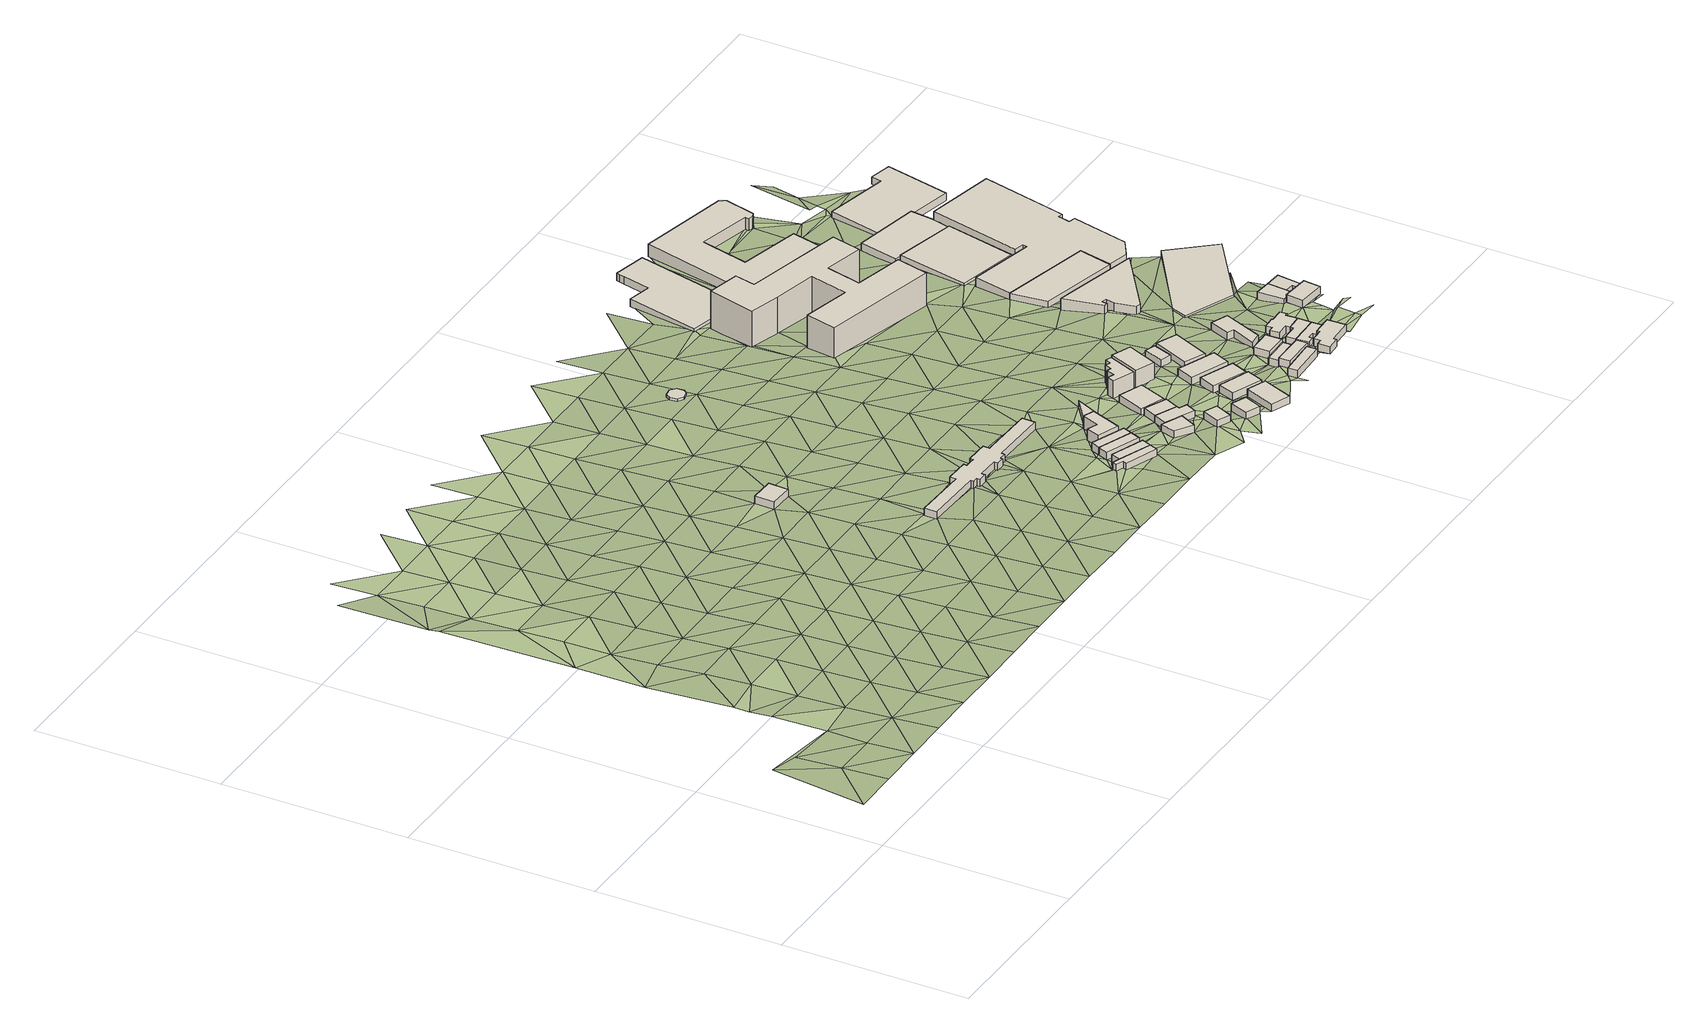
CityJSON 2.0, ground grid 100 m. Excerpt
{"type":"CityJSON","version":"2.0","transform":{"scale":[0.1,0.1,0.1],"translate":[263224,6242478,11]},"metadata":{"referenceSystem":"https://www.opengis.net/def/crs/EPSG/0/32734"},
"CityObjects":{
"building1":{"type":"Building","attributes":{"building":"service","building:levels":1,"building_height":4.1,"plus_code":"4FRW3CCR+297","ground_height":23.1,"roof_height":27.2},"geometry":[{"type":"Solid","lod":"1","boundaries":[[[[0,1,2,3]],[[1,4,5,2]],[[4,6,7,5]],[[6,0,3,7]],[[3,2,5,7]],[[6,4,1,0]]]]}]},
"building2":{"type":"Building","attributes":{"address":"Searle Street Woodstock 7925 Cape Town","building":"civic","building:levels":1,"building_height":4.1,"plus_code":"4FRW3C9R+PJQ","ground_height":26.42,"roof_height":30.52},"geometry":[{"type":"Solid","lod":"1","boundaries":[[[[8,9,10,11]],[[9,12,13,10]],[[12,14,15,13]],[[14,16,17,15]],[[16,18,19,17]],[[18,20,21,19]],[[20,22,23,21]],[[22,24,25,23]],[[24,26,27,25]],[[26,28,29,27]],[[28,30,31,29]],[[30,32,33,31]],[[32,34,35,33]],[[34,36,37,35]],[[36,38,39,37]],[[38,40,41,39]],[[40,42,43,41]],[[42,44,45,43]],[[44,46,47,45]],[[46,48,49,47]],[[48,50,51,49]],[[50,52,53,51]],[[52,54,55,53]],[[54,8,11,55]],[[11,10,13,15,17,19,21,23,25,27,29,31,33,35,37,39,41,43,45,47,49,51,53,55]],[[54,52,50,48,46,44,42,40,38,36,34,32,30,28,26,24,22,20,18,16,14,12,9,8]]]]}]},
"building3":{"type":"Building","attributes":{"address":"38 Upper Warwick Street Woodstock Cape Town","building":"house","building:levels":1,"building_height":4.1,"plus_code":"4FRW3C9R+GR2","ground_height":29.54,"roof_height":33.64},"geometry":[{"type":"Solid","lod":"1","boundaries":[[[[56,57,58,59]],[[57,60,61,58]],[[60,62,63,61]],[[62,64,65,63]],[[64,66,67,65]],[[66,68,69,67]],[[68,56,59,69]],[[59,58,61,63,65,67,69]],[[68,66,64,62,60,57,56]]]]}]},
"building4":{"type":"Building","attributes":{"address":"36 Upper Warwick Street Woodstock Cape Town","building":"house","building:levels":1,"building_height":4.1,"plus_code":"4FRW3C9R+GR7","ground_height":29.54,"roof_height":33.64},"geometry":[{"type":"Solid","lod":"1","boundaries":[[[[56,70,71,59]],[[70,72,73,71]],[[72,57,58,73]],[[57,56,59,58]],[[59,71,73,58]],[[57,72,70,56]]]]}]},
"building5":{"type":"Building","attributes":{"address":"34 Upper Warwick Street Woodstock Cape Town","building":"house","building:levels":1,"building_height":4.1,"plus_code":"4FRW3C9R+GRW","ground_height":29.35,"roof_height":33.45},"geometry":[{"type":"Solid","lod":"1","boundaries":[[[[74,75,76,77]],[[75,78,79,76]],[[78,80,81,79]],[[80,74,77,81]],[[77,76,79,81]],[[80,78,75,74]]]]}]},
"building6":{"type":"Building","attributes":{"address":"32 Upper Warwick Street Woodstock Cape Town","building":"house","building:levels":1,"building_height":4.1,"plus_code":"4FRW3C9R+HR8","ground_height":29.35,"roof_height":33.45},"geometry":[{"type":"Solid","lod":"1","boundaries":[[[[74,82,83,77]],[[82,84,85,83]],[[84,75,76,85]],[[75,74,77,76]],[[77,83,85,76]],[[75,84,82,74]]]]}]},
"building7":{"type":"Building","attributes":{"address":"Upper Warwick Street Woodstock Cape Town","building":"house","building:levels":2,"building_height":6.9,"plus_code":"4FRW3C9R+HVR","ground_height":27.84,"roof_height":34.74},"geometry":[{"type":"Solid","lod":"1","boundaries":[[[[86,87,88,89]],[[87,90,91,88]],[[90,92,93,91]],[[92,94,95,93]],[[94,96,97,95]],[[96,86,89,97]],[[89,88,91,93,95,97]],[[96,94,92,90,87,86]]]]}]},
"building8":{"type":"Building","attributes":{"address":"Trafelgar Park Bandstand","building":"roof","building:levels":1,"building_height":1.3,"min_height":2.8,"plus_code":"4FRW3CCR+8J9","ground_height":18.79,"roof_height":24.19,"bottom_roof_height":22.89},"geometry":[{"type":"Solid","lod":"1","boundaries":[[[[98,99,100,101]],[[99,102,103,100]],[[102,104,105,103]],[[104,106,107,105]],[[106,108,109,107]],[[108,110,111,109]],[[110,112,113,111]],[[112,98,101,113]],[[101,100,103,105,107,109,111,113]],[[112,110,108,106,104,102,99,98]]]]}]},
"building9":{"type":"Building","attributes":{"address":"Upper Warwick Street Woodstock Cape Town","building":"house","building:levels":1,"building_height":4.1,"plus_code":"4FRW3C9R+FWQ","ground_height":30.44,"roof_height":34.54},"geometry":[{"type":"Solid","lod":"1","boundaries":[[[[114,115,116,117]],[[115,118,119,116]],[[118,120,121,119]],[[120,114,117,121]],[[117,116,119,121]],[[120,118,115,114]]]]}]},
"building10":{"type":"Building","attributes":{"building":"industrial","building:levels":1,"building_height":4.1,"plus_code":"4FRW3C9R+MW4","ground_height":27.58,"roof_height":31.68},"geometry":[{"type":"Solid","lod":"1","boundaries":[[[[122,123,124,125]],[[123,126,127,124]],[[126,122,125,127]],[[125,124,127]],[[126,123,122]]]]}]},
"building11":{"type":"Building","attributes":{"address":"Upper Warwick Street Woodstock Cape Town","building":"house","building:levels":1,"building_height":4.1,"plus_code":"4FRW3C9R+GX4","ground_height":29.15,"roof_height":33.25},"geometry":[{"type":"Solid","lod":"1","boundaries":[[[[128,129,130,131]],[[129,132,133,130]],[[132,134,135,133]],[[134,136,137,135]],[[136,138,139,137]],[[138,128,131,139]],[[131,130,133,135,137,139]],[[138,136,134,132,129,128]]]]}]},
"building12":{"type":"Building","attributes":{"address":"Woodstock Cape Town","building":"house","building:levels":1,"building_height":4.1,"plus_code":"4FRW3C9V+C2J","ground_height":30.44,"roof_height":34.54},"geometry":[{"type":"Solid","lod":"1","boundaries":[[[[140,141,142,143]],[[141,144,145,142]],[[144,146,147,145]],[[146,140,143,147]],[[143,142,145,147]],[[146,144,141,140]]]]}]},
"building13":{"type":"Building","attributes":{"address":"Upper Warwick Street Woodstock Cape Town","building":"house","building:levels":1,"building_height":4.1,"plus_code":"4FRW3C9R+GXQ","ground_height":29.15,"roof_height":33.25},"geometry":[{"type":"Solid","lod":"1","boundaries":[[[[129,128,131,130]],[[128,148,149,131]],[[148,150,151,149]],[[150,129,130,151]],[[130,131,149,151]],[[150,148,128,129]]]]}]},
"building14":{"type":"Building","attributes":{"address":"Woodstock Cape Town","building":"house","building:levels":1,"building_height":4.1,"plus_code":"4FRW3C9V+C33","ground_height":30.36,"roof_height":34.46},"geometry":[{"type":"Solid","lod":"1","boundaries":[[[[152,153,154,155]],[[153,156,157,154]],[[156,158,159,157]],[[158,152,155,159]],[[155,154,157,159]],[[158,156,153,152]]]]}]},
"building15":{"type":"Building","attributes":{"address":"Upper Warwick Street Woodstock Cape Town","building":"house","building:levels":1,"building_height":4.1,"plus_code":"4FRW3C9V+H2M","ground_height":27.58,"roof_height":31.68},"geometry":[{"type":"Solid","lod":"1","boundaries":[[[[160,161,162,163]],[[161,164,165,162]],[[164,166,167,165]],[[166,160,163,167]],[[163,162,165,167]],[[166,164,161,160]]]]}]},
"building16":{"type":"Building","attributes":{"address":"Ravenscraig Road Woodstock Cape Town","building":"house","building:levels":1,"building_height":4.1,"plus_code":"4FRW3C9V+94M","ground_height":31.17,"roof_height":35.27},"geometry":[{"type":"Solid","lod":"1","boundaries":[[[[168,169,170,171]],[[169,172,173,170]],[[172,174,175,173]],[[174,168,171,175]],[[171,170,173,175]],[[174,172,169,168]]]]}]},
"building17":{"type":"Building","attributes":{"address":"Upper Warwick Street Woodstock Cape Town","building":"house","building:levels":3,"building_height":9.7,"plus_code":"4FRW3C9V+J3R","ground_height":27.42,"roof_height":37.12},"geometry":[{"type":"Solid","lod":"1","boundaries":[[[[176,177,178,179]],[[177,180,181,178]],[[180,182,183,181]],[[182,184,185,183]],[[184,186,187,185]],[[186,188,189,187]],[[188,190,191,189]],[[190,192,193,191]],[[192,194,195,193]],[[194,176,179,195]],[[179,178,181,183,185,187,189,191,193,195]],[[194,192,190,188,186,184,182,180,177,176]]]]}]},
"building18":{"type":"Building","attributes":{"address":"Ravenscraig Road Woodstock Cape Town","building":"house","building:levels":1,"building_height":4.1,"plus_code":"4FRW3C9V+C4X","ground_height":30.36,"roof_height":34.46},"geometry":[{"type":"Solid","lod":"1","boundaries":[[[[196,197,198,199]],[[197,200,201,198]],[[200,202,203,201]],[[202,196,199,203]],[[199,198,201,203]],[[202,200,197,196]]]]}]},
"building19":{"type":"Building","attributes":{"address":"Upper Warwick Street Woodstock Cape Town","building":"house","building:levels":3,"building_height":9.7,"plus_code":"4FRW3C9V+J4J","ground_height":27.42,"roof_height":37.12},"geometry":[{"type":"Solid","lod":"1","boundaries":[[[[204,205,206,207]],[[205,208,209,206]],[[208,210,211,209]],[[210,204,207,211]],[[207,206,209,211]],[[210,208,205,204]]]]}]},
"building20":{"type":"Building","attributes":{"address":"Ravenscraig Road Woodstock Cape Town","building":"house","building:levels":1,"building_height":4.1,"plus_code":"4FRW3C9V+F5J","ground_height":29.05,"roof_height":33.15},"geometry":[{"type":"Solid","lod":"1","boundaries":[[[[212,213,214,215]],[[213,216,217,214]],[[216,218,219,217]],[[218,212,215,219]],[[215,214,217,219]],[[218,216,213,212]]]]}]},
"building21":{"type":"Building","attributes":{"address":"Ravenscraig Road Woodstock Cape Town","building":"house","building:levels":1,"building_height":4.1,"plus_code":"4FRW3C9V+G5M","ground_height":29.05,"roof_height":33.15},"geometry":[{"type":"Solid","lod":"1","boundaries":[[[[220,221,222,223]],[[221,224,225,222]],[[224,226,227,225]],[[226,220,223,227]],[[223,222,225,227]],[[226,224,221,220]]]]}]},
"building22":{"type":"Building","attributes":{"building":"service","building:levels":1,"building_height":4.1,"plus_code":"4FRW3C9V+J5G","ground_height":27.41,"roof_height":31.51},"geometry":[{"type":"Solid","lod":"1","boundaries":[[[[228,229,230,231]],[[229,232,233,230]],[[232,234,235,233]],[[234,228,231,235]],[[231,230,233,235]],[[234,232,229,228]]]]}]},
"building23":{"type":"Building","attributes":{"address":"17 Ravenscraig Road Woodstock Cape Town","building":"house","building:levels":1,"building_height":4.1,"plus_code":"4FRW3C9V+97M","ground_height":32.24,"roof_height":36.34},"geometry":[{"type":"Solid","lod":"1","boundaries":[[[[236,237,238,239]],[[237,240,241,238]],[[240,242,243,241]],[[242,236,239,243]],[[239,238,241,243]],[[242,240,237,236]]]]}]},
"building24":{"type":"Building","attributes":{"address":"41 Upper Warwick Street Woodstock Cape Town","building":"house","building:levels":1,"building_height":4.1,"plus_code":"4FRW3C9V+H6V","ground_height":27.41,"roof_height":31.51},"geometry":[{"type":"Solid","lod":"1","boundaries":[[[[244,245,246,247]],[[245,248,249,246]],[[248,250,251,249]],[[250,244,247,251]],[[247,246,249,251]],[[250,248,245,244]]]]}]},
"building25":{"type":"Building","attributes":{"address":"15 Ravenscraig Road Woodstock Cape Town","building":"house","building:levels":1,"building_height":4.1,"plus_code":"4FRW3C9V+C74","ground_height":32.24,"roof_height":36.34},"geometry":[{"type":"Solid","lod":"1","boundaries":[[[[252,253,254,255]],[[253,256,257,254]],[[256,258,259,257]],[[258,260,261,259]],[[260,252,255,261]],[[255,254,257,259,261]],[[260,258,256,253,252]]]]}]},
"building26":{"type":"Building","attributes":{"address":"13 Ravenscraig Road Woodstock Cape Town","building":"house","building:levels":1,"building_height":4.1,"plus_code":"4FRW3C9V+C7G","ground_height":30.78,"roof_height":34.88},"geometry":[{"type":"Solid","lod":"1","boundaries":[[[[262,263,264,265]],[[263,266,267,264]],[[266,268,269,267]],[[268,262,265,269]],[[265,264,267,269]],[[268,266,263,262]]]]}]},
"building27":{"type":"Building","attributes":{"address":"11 Ravenscraig Road Woodstock Cape Town","building":"house","building:levels":1,"building_height":4.1,"plus_code":"4FRW3C9V+F79","ground_height":30.94,"roof_height":35.04},"geometry":[{"type":"Solid","lod":"1","boundaries":[[[[270,271,272,273]],[[271,274,275,272]],[[274,276,277,275]],[[276,270,273,277]],[[273,272,275,277]],[[276,274,271,270]]]]}]},
"building28":{"type":"Building","attributes":{"address":"Tolgate Industrial Centre","building":"industrial","building:levels":7,"building_height":20.9,"plus_code":"4FRW3CCV+666","ground_height":16.12,"roof_height":37.02},"geometry":[{"type":"Solid","lod":"1","boundaries":[[[[278,279,280,281]],[[279,282,283,280]],[[282,284,285,283]],[[284,286,287,285]],[[286,288,289,287]],[[288,290,291,289]],[[290,292,293,291]],[[292,294,295,293]],[[294,296,297,295]],[[296,298,299,297]],[[298,300,301,299]],[[300,302,303,301]],[[302,304,305,303]],[[304,306,307,305]],[[306,278,281,307]],[[281,280,283,285,287,289,291,293,295,297,299,301,303,305,307]],[[306,304,302,300,298,296,294,292,290,288,286,284,282,279,278]]]]}]},
"building29":{"type":"Building","attributes":{"address":"8 Park Road Woodstock Cape Town","building":"house","building:levels":1,"building_height":4.1,"plus_code":"4FRW3C9V+99F","ground_height":32.92,"roof_height":37.02},"geometry":[{"type":"Solid","lod":"1","boundaries":[[[[308,309,310,311]],[[309,312,313,310]],[[312,314,315,313]],[[314,316,317,315]],[[316,318,319,317]],[[318,320,321,319]],[[320,322,323,321]],[[322,324,325,323]],[[324,326,327,325]],[[326,328,329,327]],[[328,308,311,329]],[[311,310,313,315,317,319,321,323,325,327,329]],[[328,326,324,322,320,318,316,314,312,309,308]]]]}]},
"building30":{"type":"Building","attributes":{"address":"37 Warwick Street Woodstock Cape Town","building":"house","building:levels":1,"building_height":4.1,"plus_code":"4FRW3C9V+G87","ground_height":29.06,"roof_height":33.16},"geometry":[{"type":"Solid","lod":"1","boundaries":[[[[330,331,332,333]],[[331,334,335,332]],[[334,336,337,335]],[[336,338,339,337]],[[338,340,341,339]],[[340,330,333,341]],[[333,332,335,337,339,341]],[[340,338,336,334,331,330]]]]}]},
"building31":{"type":"Building","attributes":{"building":"industrial","building:levels":1,"building_height":4.1,"plus_code":"4FRW3CCV+F26","ground_height":13.08,"roof_height":17.18},"geometry":[{"type":"Solid","lod":"1","boundaries":[[[[342,343,344,345]],[[343,346,347,344]],[[346,348,349,347]],[[348,350,351,349]],[[350,352,353,351]],[[352,354,355,353]],[[354,356,357,355]],[[356,342,345,357]],[[345,344,347,349,351,353,355,357]],[[356,354,352,350,348,346,343,342]]]]}]},
"building32":{"type":"Building","attributes":{"address":"6 Park Road Woodstock Cape Town","building":"house","building:levels":1,"building_height":4.1,"plus_code":"4FRW3C9V+C97","ground_height":30.94,"roof_height":35.04},"geometry":[{"type":"Solid","lod":"1","boundaries":[[[[358,359,360,361]],[[359,362,363,360]],[[362,364,365,363]],[[364,366,367,365]],[[366,368,369,367]],[[368,370,371,369]],[[370,372,373,371]],[[372,358,361,373]],[[361,360,363,365,367,369,371,373]],[[372,370,368,366,364,362,359,358]]]]}]},
"building33":{"type":"Building","attributes":{"address":"4 Park Road Woodstock Cape Town","building":"house","building:levels":1,"building_height":4.1,"plus_code":"4FRW3C9V+C9M","ground_height":30.94,"roof_height":35.04},"geometry":[{"type":"Solid","lod":"1","boundaries":[[[[359,374,375,360]],[[374,376,377,375]],[[376,378,379,377]],[[378,380,381,379]],[[380,362,363,381]],[[362,359,360,363]],[[360,375,377,379,381,363]],[[362,380,378,376,374,359]]]]}]},
"building34":{"type":"Building","attributes":{"address":"2 Park Road Woodstock Cape Town","building":"house","building:levels":1,"building_height":4.1,"plus_code":"4FRW3C9V+F97","ground_height":30.94,"roof_height":35.04},"geometry":[{"type":"Solid","lod":"1","boundaries":[[[[374,382,383,375]],[[382,384,385,383]],[[384,386,387,385]],[[386,388,389,387]],[[388,390,391,389]],[[390,392,393,391]],[[392,394,395,393]],[[394,396,397,395]],[[396,398,399,397]],[[398,400,401,399]],[[400,376,377,401]],[[376,374,375,377]],[[375,383,385,387,389,391,393,395,397,399,401,377]],[[376,400,398,396,394,392,390,388,386,384,382,374]]]]}]},
"building35":{"type":"Building","attributes":{"address":"40 Woodlands Road Woodstock Cape Town","building":"yes","building:levels":2,"building_height":6.9,"plus_code":"4FRW3C9V+Q9X","ground_height":21.77,"roof_height":28.67},"geometry":[{"type":"Solid","lod":"1","boundaries":[[[[402,403,404,405]],[[403,406,407,404]],[[406,408,409,407]],[[408,410,411,409]],[[410,412,413,411]],[[412,414,415,413]],[[414,416,417,415]],[[416,418,419,417]],[[418,420,421,419]],[[420,402,405,421]],[[405,404,407,409,411,413,415,417,419,421]],[[420,418,416,414,412,410,408,406,403,402]]]]}]},
"building36":{"type":"Building","attributes":{"address":"Park Road Woodstock Cape Town","building":"house","building:levels":1,"building_height":4.1,"plus_code":"4FRW3C9V+FGJ","ground_height":31,"roof_height":35.1},"geometry":[{"type":"Solid","lod":"1","boundaries":[[[[422,423,424,425]],[[423,426,427,424]],[[426,428,429,427]],[[428,422,425,429]],[[425,424,427,429]],[[428,426,423,422]]]]}]},
"building37":{"type":"Building","attributes":{"address":"Mamas Guest Lodge 33 Warwick Street Woodstock Cape Town","building":"yes","building:levels":1,"building_height":4.1,"plus_code":"4FRW3C9V+GFQ","ground_height":28.67,"roof_height":32.77},"geometry":[{"type":"Solid","lod":"1","boundaries":[[[[430,431,432,433]],[[431,434,435,432]],[[434,436,437,435]],[[436,438,439,437]],[[438,430,433,439]],[[433,432,435,437,439]],[[438,436,434,431,430]]]]}]},
"building38":{"type":"Building","attributes":{"building":"industrial","building:levels":1,"building_height":4.1,"plus_code":"4FRW3C9V+V9X","ground_height":20.19,"roof_height":24.29},"geometry":[{"type":"Solid","lod":"1","boundaries":[[[[440,441,442,443]],[[441,444,445,442]],[[444,446,447,445]],[[446,440,443,447]],[[443,442,445,447]],[[446,444,441,440]]]]}]},
"building39":{"type":"Building","attributes":{"address":"31 Warwick Street Woodstock Cape Town","building":"house","building:levels":1,"building_height":4.1,"plus_code":"4FRW3C9V+GGP","ground_height":28.67,"roof_height":32.77},"geometry":[{"type":"Solid","lod":"1","boundaries":[[[[430,438,439,433]],[[438,448,449,439]],[[448,450,451,449]],[[450,452,453,451]],[[452,454,455,453]],[[454,456,457,455]],[[456,430,433,457]],[[433,439,449,451,453,455,457]],[[456,454,452,450,448,438,430]]]]}]},
"building40":{"type":"Building","attributes":{"address":"Woodstock Cape Town","building":"commercial","building:levels":2,"building_height":6.9,"plus_code":"4FRW3CCV+C5R","ground_height":12.15,"roof_height":19.05},"geometry":[{"type":"Solid","lod":"1","boundaries":[[[[458,459,460,461]],[[459,462,463,460]],[[462,464,465,463]],[[464,466,467,465]],[[466,468,469,467]],[[468,470,471,469]],[[470,472,473,471]],[[472,474,475,473]],[[474,476,477,475]],[[476,478,479,477]],[[478,480,481,479]],[[480,458,461,481]],[[461,460,463,465,467,469,471,473,475,477,479,481]],[[480,478,476,474,472,470,468,466,464,462,459,458]]]]}]},
"building41":{"type":"Building","attributes":{"address":"19D Woodlands Road Cape Town","building":"industrial","building:levels":1,"building_height":4.1,"plus_code":"4FRW3C9V+MGJ","ground_height":23.05,"roof_height":27.15},"geometry":[{"type":"Solid","lod":"1","boundaries":[[[[482,483,484,485]],[[483,486,487,484]],[[486,488,489,487]],[[488,490,491,489]],[[490,482,485,491]],[[485,484,487,489,491]],[[490,488,486,483,482]]]]}]},
"building42":{"type":"Building","attributes":{"building":"industrial","building:levels":1,"building_height":4.1,"plus_code":"4FRW3CCV+39X","ground_height":16.73,"roof_height":20.83},"geometry":[{"type":"Solid","lod":"1","boundaries":[[[[492,493,494,495]],[[493,496,497,494]],[[496,498,499,497]],[[498,492,495,499]],[[495,494,497,499]],[[498,496,493,492]]]]}]},
"building43":{"type":"Building","attributes":{"address":"Masons Press","building":"industrial","building:levels":3,"building:use":"commercial","building_height":9.7,"plus_code":"4FRW3CCV+2G8","ground_height":14.82,"roof_height":24.52},"geometry":[{"type":"Solid","lod":"1","boundaries":[[[[500,501,502,503]],[[501,504,505,502]],[[504,506,507,505]],[[506,508,509,507]],[[508,510,511,509]],[[510,512,513,511]],[[512,514,515,513]],[[514,516,517,515]],[[516,518,519,517]],[[518,520,521,519]],[[520,522,523,521]],[[522,524,525,523]],[[524,526,527,525]],[[526,528,529,527]],[[528,500,503,529]],[[503,502,505,507,509,511,513,515,517,519,521,523,525,527,529]],[[528,526,524,522,520,518,516,514,512,510,508,506,504,501,500]]]]}]},
"building44":{"type":"Building","attributes":{"building":"industrial","building:levels":1,"building_height":4.1,"plus_code":"4FRW3CCV+6C3","ground_height":15.87,"roof_height":19.97},"geometry":[{"type":"Solid","lod":"1","boundaries":[[[[530,531,532,533]],[[531,534,535,532]],[[534,536,537,535]],[[536,538,539,537]],[[538,540,541,539]],[[540,530,533,541]],[[533,532,535,537,539,541]],[[540,538,536,534,531,530]]]]}]},
"building45":{"type":"Building","attributes":{"building":"commercial","building:levels":1,"building_height":4.1,"plus_code":"4FRW3CCV+7GX","ground_height":12.53,"roof_height":16.63},"geometry":[{"type":"Solid","lod":"1","boundaries":[[[[542,543,544,545]],[[543,546,547,544]],[[546,548,549,547]],[[548,550,551,549]],[[550,552,553,551]],[[552,542,545,553]],[[545,544,547,549,551,553]],[[552,550,548,546,543,542]]]]}]},
"terrain1":{"type":"TINRelief","geometry":[{"type":"CompositeSurface","lod":"1","boundaries":[[[554,555,556]],[[557,555,554]],[[557,554,558]],[[556,559,554]],[[554,560,558]],[[561,557,558]],[[560,554,559]],[[561,558,560]],[[559,562,560]],[[560,562,561]],[[559,563,562]],[[561,564,565]],[[564,561,562]],[[565,566,567]],[[562,563,568]],[[566,565,564]],[[569,567,570]],[[567,566,570]],[[571,564,562]],[[572,562,568]],[[573,569,574]],[[574,569,570]],[[562,572,571]],[[566,564,575]],[[564,571,575]],[[573,574,576]],[[568,577,572]],[[578,570,566]],[[573,579,580]],[[573,576,579]],[[566,575,578]],[[581,574,570]],[[571,572,582]],[[577,583,572]],[[576,574,581]],[[570,578,581]],[[584,580,579]],[[572,583,582]],[[585,575,571]],[[580,584,586]],[[587,580,586]],[[579,576,588]],[[571,582,585]],[[576,581,588]],[[578,575,589]],[[577,590,583]],[[578,589,581]],[[591,584,579]],[[587,592,593]],[[575,585,589]],[[588,594,579]],[[587,586,592]],[[577,595,590]],[[596,582,583]],[[586,584,591]],[[579,594,591]],[[588,581,597]],[[598,593,592]],[[583,590,596]],[[597,581,589]],[[599,600,593]],[[585,582,601]],[[593,598,599]],[[592,586,602]],[[586,591,602]],[[588,603,594]],[[582,596,601]],[[604,588,597]],[[590,595,605]],[[585,606,589]],[[598,592,607]],[[588,604,603]],[[602,608,592]],[[594,609,591]],[[585,601,606]],[[597,589,610]],[[598,607,599]],[[607,592,608]],[[596,590,611]],[[609,602,591]],[[590,605,612]],[[594,603,609]],[[597,610,604]],[[589,606,610]],[[599,613,614]],[[590,612,611]],[[601,596,615]],[[607,613,599]],[[602,616,608]],[[617,602,609]],[[603,604,618]],[[596,611,615]],[[610,619,604]],[[620,612,605]],[[621,606,601]],[[602,617,616]],[[622,607,608]],[[604,619,618]],[[609,603,623]],[[601,615,621]],[[606,624,610]],[[622,608,616]],[[625,611,612]],[[609,623,617]],[[626,613,607]],[[612,620,627]],[[603,618,623]],[[624,619,610]],[[606,621,624]],[[611,625,615]],[[612,627,625]],[[607,622,626]],[[619,628,618]],[[616,617,629]],[[623,630,617]],[[621,615,631]],[[619,624,628]],[[613,626,632]],[[631,615,625]],[[617,630,629]],[[620,633,627]],[[622,616,634]],[[635,623,618]],[[628,636,618]],[[624,621,637]],[[622,634,626]],[[620,638,633]],[[621,631,639]],[[634,616,629]],[[627,640,625]],[[635,630,623]],[[618,636,635]],[[621,639,637]],[[628,624,641]],[[627,633,640]],[[642,631,625]],[[630,643,629]],[[634,644,626]],[[641,636,628]],[[624,637,641]],[[635,643,630]],[[642,625,640]],[[626,644,645]],[[646,639,631]],[[633,638,647]],[[648,634,629]],[[643,649,629]],[[636,650,635]],[[646,631,642]],[[641,651,636]],[[639,652,637]],[[634,648,644]],[[638,653,647]],[[648,629,649]],[[654,640,633]],[[636,651,650]],[[643,635,655]],[[639,646,652]],[[656,641,637]],[[644,657,645]],[[633,647,654]],[[642,640,658]],[[655,649,643]],[[650,655,635]],[[648,657,644]],[[651,641,6]],[[656,637,652]],[[646,642,659]],[[658,640,654]],[[647,653,660]],[[641,656,6]],[[651,4,650]],[[648,649,661]],[[662,649,655]],[[663,652,646]],[[658,659,642]],[[4,651,6]],[[659,663,646]],[[661,649,662]],[[664,654,647]],[[657,648,665]],[[660,666,647]],[[652,667,656]],[[668,650,4]],[[669,655,650]],[[667,652,663]],[[656,0,6]],[[665,670,657]],[[647,666,664]],[[661,665,648]],[[658,654,671]],[[669,650,668]],[[672,662,655]],[[667,663,673]],[[4,1,668]],[[674,0,656]],[[659,658,675]],[[671,654,664]],[[656,667,674]],[[655,669,672]],[[673,663,676]],[[660,677,666]],[[678,661,662]],[[679,667,673]],[[675,658,671]],[[1,0,680]],[[660,681,677]],[[674,680,0]],[[678,662,672]],[[682,668,1]],[[659,675,683]],[[684,664,666]],[[669,668,682]],[[685,665,661]],[[686,673,676]],[[673,686,679]],[[687,674,667]],[[1,680,682]],[[666,677,684]],[[685,661,678]],[[667,679,687]],[[671,688,675]],[[671,664,689]],[[672,669,690]],[[688,671,691]],[[686,676,679]],[[680,674,692]],[[693,675,688]],[[682,690,669]],[[689,664,684]],[[692,674,687]],[[665,685,694]],[[677,681,695]],[[691,671,689]],[[678,672,696]],[[679,697,687]],[[690,696,672]],[[698,682,680]],[[691,699,700]],[[692,701,680]],[[677,702,684]],[[685,678,703]],[[689,704,691]],[[699,691,704]],[[698,690,682]],[[705,706,697]],[[677,695,707]],[[680,701,698]],[[703,678,696]],[[702,677,708]],[[706,705,709]],[[697,710,687]],[[708,677,707]],[[704,689,711]],[[702,60,684]],[[692,687,712]],[[694,685,713]],[[706,710,697]],[[689,714,711]],[[689,684,715]],[[684,60,716]],[[703,713,685]],[[714,717,711]],[[712,701,692]],[[696,690,718]],[[708,719,702]],[[712,687,710]],[[690,698,720]],[[706,721,710]],[[715,684,716]],[[714,689,715]],[[60,722,72]],[[723,707,695]],[[72,724,60]],[[724,716,60]],[[690,720,718]],[[707,723,708]],[[714,715,725]],[[726,703,696]],[[695,727,723]],[[728,716,724]],[[701,729,698]],[[730,701,712]],[[721,731,732]],[[728,733,716]],[[696,718,726]],[[724,72,80]],[[715,716,733]],[[729,720,698]],[[710,721,734]],[[735,713,703]],[[701,730,729]],[[715,8,725]],[[736,80,72]],[[733,737,715]],[[738,712,710]],[[739,723,727]],[[740,723,739]],[[721,732,734]],[[733,741,737]],[[735,703,726]],[[731,9,732]],[[739,736,740]],[[741,733,82]],[[742,718,720]],[[738,710,734]],[[743,720,729]],[[715,737,87]],[[744,730,712]],[[82,745,741]],[[713,735,746]],[[739,727,118]],[[80,736,747]],[[736,739,747]],[[718,742,726]],[[9,734,732]],[[8,715,748]],[[74,80,747]],[[720,743,742]],[[749,87,737]],[[748,715,87]],[[739,750,747]],[[745,82,751]],[[74,747,82]],[[752,753,727]],[[712,738,744]],[[750,739,118]],[[754,729,730]],[[727,753,118]],[[86,745,751]],[[129,751,82]],[[747,129,82]],[[87,755,748]],[[9,8,756]],[[729,754,743]],[[755,87,86]],[[735,726,757]],[[730,744,754]],[[742,758,726]],[[86,751,759]],[[760,734,9]],[[756,8,748]],[[761,753,752]],[[129,747,762]],[[738,734,760]],[[747,120,762]],[[86,759,755]],[[129,150,751]],[[763,759,751]],[[735,757,746]],[[748,755,122]],[[757,726,758]],[[118,764,120]],[[118,753,144]],[[150,763,751]],[[9,756,760]],[[765,742,743]],[[766,753,761]],[[761,767,768]],[[762,120,769]],[[764,118,144]],[[756,748,122]],[[744,738,770]],[[754,765,743]],[[761,768,766]],[[769,120,764]],[[738,760,770]],[[769,764,144]],[[768,767,771]],[[772,758,742]],[[759,763,161]],[[759,773,122]],[[769,144,141]],[[150,148,763]],[[774,754,744]],[[768,153,766]],[[775,776,777]],[[742,765,772]],[[777,769,141]],[[141,766,153]],[[161,773,759]],[[756,122,778]],[[756,778,760]],[[775,777,148]],[[770,774,744]],[[148,779,763]],[[779,148,777]],[[754,780,765]],[[781,757,758]],[[122,773,778]],[[782,777,141]],[[153,202,141]],[[758,772,783]],[[172,784,771]],[[773,161,785]],[[770,760,786]],[[771,784,787]],[[774,780,754]],[[788,773,785]],[[202,153,787]],[[141,202,782]],[[757,781,789]],[[785,161,194]],[[172,169,784]],[[779,777,226]],[[786,760,778]],[[781,758,783]],[[790,773,788]],[[791,777,782]],[[169,787,784]],[[765,792,772]],[[778,773,790]],[[194,161,793]],[[787,169,202]],[[794,790,788]],[[226,777,791]],[[793,779,795]],[[780,792,765]],[[200,782,202]],[[774,770,796]],[[790,182,778]],[[194,793,205]],[[797,770,786]],[[782,200,791]],[[226,795,779]],[[182,790,184]],[[798,202,169]],[[783,772,799]],[[177,778,182]],[[205,793,800]],[[780,774,796]],[[176,194,205]],[[793,795,800]],[[797,796,770]],[[792,799,772]],[[216,226,791]],[[801,798,169]],[[182,180,177]],[[802,792,780]],[[803,786,778]],[[804,801,174]],[[805,791,200]],[[177,803,778]],[[205,204,176]],[[224,795,226]],[[800,795,224]],[[783,806,781]],[[177,176,204]],[[798,801,804]],[[805,200,807]],[[802,780,808]],[[799,809,783]],[[792,802,810]],[[811,226,216]],[[812,799,792]],[[813,797,786]],[[177,204,803]],[[792,810,812]],[[808,780,796]],[[804,242,798]],[[229,800,224]],[[809,806,783]],[[236,804,814]],[[803,813,786]],[[798,253,807]],[[236,242,804]],[[210,800,229]],[[204,210,803]],[[216,815,811]],[[242,253,798]],[[229,224,816]],[[807,266,805]],[[817,799,812]],[[781,806,818]],[[805,819,815]],[[812,810,820]],[[821,816,224]],[[809,799,817]],[[819,805,266]],[[796,797,822]],[[816,823,229]],[[253,266,807]],[[813,824,797]],[[825,781,818]],[[210,229,228]],[[242,256,253]],[[817,806,809]],[[810,826,820]],[[819,276,815]],[[808,796,822]],[[815,276,811]],[[816,821,827]],[[245,823,816]],[[828,803,210]],[[829,256,242]],[[822,797,824]],[[228,830,210]],[[266,276,819]],[[813,803,828]],[[821,811,276]],[[826,810,831]],[[823,245,234]],[[830,228,234]],[[270,276,266]],[[832,802,808]],[[828,210,830]],[[818,806,833]],[[234,245,830]],[[266,834,270]],[[256,829,835]],[[806,817,836]],[[276,837,821]],[[821,331,827]],[[813,838,824]],[[839,820,826]],[[830,245,244]],[[318,829,840]],[[828,838,813]],[[841,318,840]],[[837,331,821]],[[834,271,270]],[[320,318,841]],[[318,835,829]],[[839,826,831]],[[331,244,827]],[[274,837,276]],[[836,817,282]],[[834,842,843]],[[318,314,835]],[[822,832,808]],[[844,843,835]],[[316,314,318]],[[834,843,362]],[[844,835,314]],[[834,362,271]],[[844,362,843]],[[845,828,830]],[[822,824,846]],[[837,274,847]],[[380,271,362]],[[845,830,244]],[[844,314,848]],[[849,824,838]],[[331,837,334]],[[282,850,851]],[[271,398,274]],[[271,380,398]],[[314,852,848]],[[847,274,396]],[[244,331,330]],[[398,396,274]],[[853,854,848]],[[852,855,848]],[[398,380,856]],[[853,848,855]],[[824,849,846]],[[836,282,851]],[[392,847,396]],[[845,244,330]],[[838,828,857]],[[396,394,392]],[[856,858,398]],[[858,859,398]],[[847,392,340]],[[860,828,845]],[[846,832,822]],[[838,861,849]],[[828,860,857]],[[340,392,862]],[[851,850,863]],[[330,864,845]],[[865,866,867]],[[868,865,867]],[[861,838,857]],[[868,869,870]],[[864,330,340]],[[871,872,873]],[[862,874,875]],[[851,876,836]],[[860,845,877]],[[878,879,869]],[[846,849,880]],[[849,861,881]],[[866,882,867]],[[878,883,879]],[[884,877,845]],[[862,885,340]],[[886,845,864]],[[868,867,887]],[[888,883,878]],[[873,889,871]],[[860,890,857]],[[886,884,845]],[[881,880,849]],[[888,878,875]],[[885,862,875]],[[877,890,860]],[[890,891,857]],[[892,869,868]],[[864,340,885]],[[889,832,893]],[[890,894,891]],[[895,891,894]],[[878,869,896]],[[863,850,897]],[[867,882,887]],[[898,832,846]],[[896,875,878]],[[871,899,872]],[[861,900,881]],[[876,354,836]],[[901,868,887]],[[893,832,898]],[[896,869,892]],[[902,846,880]],[[892,868,901]],[[875,903,885]],[[903,875,896]],[[876,851,904]],[[905,864,885]],[[902,898,846]],[[886,906,884]],[[882,907,887]],[[892,908,896]],[[909,885,903]],[[910,889,893]],[[900,911,881]],[[428,903,896]],[[912,851,863]],[[913,896,908]],[[901,914,892]],[[909,915,885]],[[871,889,910]],[[903,428,916]],[[910,893,898]],[[915,905,885]],[[910,899,871]],[[896,913,917]],[[914,901,918]],[[917,423,896]],[[910,897,899]],[[428,919,916]],[[906,402,884]],[[913,920,917]],[[915,909,430]],[[426,919,428]],[[916,448,438]],[[897,912,863]],[[881,911,921]],[[919,448,916]],[[922,898,902]],[[923,924,925]],[[911,900,402]],[[906,886,926]],[[898,927,910]],[[915,430,928]],[[915,929,905]],[[430,930,928]],[[931,897,910]],[[925,924,932]],[[933,912,897]],[[933,897,931]],[[934,898,922]],[[922,902,935]],[[402,921,911]],[[936,923,925]],[[906,926,402]],[[937,912,933]],[[912,937,932]],[[938,925,932]],[[934,922,939]],[[940,921,402]],[[922,935,939]],[[925,938,941]],[[936,925,941]],[[933,931,942]],[[939,935,943]],[[940,402,944]],[[402,926,944]],[[934,939,498]],[[932,937,945]],[[933,946,937]],[[938,932,945]],[[941,938,947]],[[946,933,942]],[[947,938,948]],[[931,536,942]],[[948,938,945]],[[939,534,498]],[[949,945,937]],[[945,478,948]],[[937,946,949]],[[949,950,945]],[[951,952,534]],[[951,534,953]],[[536,534,952]],[[949,946,950]],[[952,954,536]],[[955,954,952]],[[956,942,536]],[[957,958,959]],[[960,950,946]],[[960,959,950]],[[957,961,958]],[[957,959,960]],[[946,962,960]],[[957,963,961]]]}]}
},
"vertices":[
[2347,1769,121],[2351,1876,121],[2351,1876,162],[2347,1769,162],[2220,1880,121],[2220,1880,162],[2216,1774,121],[2216,1774,162],
[3376,1003,154],[3378,1074,154],[3378,1074,195],[3376,1003,195],[3072,1083,154],[3072,1083,195],[3073,1118,154],[3073,1118,195],[2948,1121,154],[2948,1121,195],[2947,1103,154],[2947,1103,195],[2887,1105,154],[2887,1105,195],[2888,1123,154],[2888,1123,195],[2759,1127,154],[2759,1127,195],[2758,1093,154],[2758,1093,195],[2459,1102,154],[2459,1102,195],[2457,1035,154],[2457,1035,195],[2778,1026,154],[2778,1026,195],[2777,1009,154],[2777,1009,195],[2808,1008,154],[2808,1008,195],[2807,990,154],[2807,990,195],[2855,989,154],[2855,989,195],[2856,1008,154],[2856,1008,195],[2973,1004,154],[2973,1004,195],[2973,985,154],[2973,985,195],[3017,984,154],[3017,984,195],[3018,995,154],[3018,995,195],[3058,994,154],[3058,994,195],[3059,1011,154],[3059,1011,195],
[3413,407,185],[3232,476,185],[3232,476,226],[3413,407,226],[3192,490,185],[3192,490,226],[3183,465,185],[3183,465,226],[3223,450,185],[3223,450,226],[3215,428,185],[3215,428,226],[3395,362,185],[3395,362,226],
[3433,458,185],[3433,458,226],[3252,527,185],[3252,527,226],
[3466,538,183],[3281,610,183],[3281,610,225],[3466,538,225],[3259,556,183],[3259,556,225],[3445,484,183],[3445,484,225],
[3486,587,183],[3486,587,225],[3300,660,183],[3300,660,225],
[3533,775,168],[3473,797,168],[3473,797,237],[3533,775,237],[3439,705,168],[3439,705,237],[3380,726,168],[3380,726,237],[3353,653,168],[3353,653,237],[3471,610,168],[3471,610,237],
[2912,2621,119],[2927,2640,119],[2927,2640,132],[2912,2621,132],[2926,2679,119],[2926,2679,132],[2897,2703,119],[2897,2703,132],[2853,2695,119],[2853,2695,132],[2837,2668,119],[2837,2668,132],[2843,2632,119],[2843,2632,132],[2874,2611,119],[2874,2611,132],
[3586,440,194],[3562,362,194],[3562,362,235],[3586,440,235],[3654,302,194],[3654,302,235],[3698,391,194],[3698,391,235],
[3626,905,166],[3497,809,166],[3497,809,207],[3626,905,207],[3568,777,166],[3568,777,207],
[3777,461,182],[3657,514,182],[3657,514,222],[3777,461,222],[3624,442,182],[3624,442,222],[3786,369,182],[3786,369,222],[3813,427,182],[3813,427,222],[3772,446,182],[3772,446,222],
[3811,192,194],[3853,288,194],[3853,288,235],[3811,192,235],[3779,319,194],[3779,319,235],[3738,224,194],[3738,224,235],
[3811,535,182],[3811,535,222],[3691,589,182],[3691,589,222],
[3986,204,194],[3904,238,194],[3904,238,235],[3986,204,235],[3864,140,194],[3864,140,235],[3946,107,194],[3946,107,235],
[3888,709,166],[3757,759,166],[3757,759,207],[3888,709,207],[3700,609,166],[3700,609,207],[3831,560,166],[3831,560,207],
[4145,186,202],[4042,226,202],[4042,226,243],[4145,186,243],[3977,60,202],[3977,60,243],[4080,21,202],[4080,21,243],
[3958,910,164],[3926,923,164],[3926,923,261],[3958,910,261],[3913,891,164],[3913,891,261],[3885,902,164],[3885,902,261],[3870,864,164],[3870,864,261],[3847,873,164],[3847,873,261],[3828,827,164],[3828,827,261],[3794,841,164],[3794,841,261],[3777,801,164],[3777,801,261],[3895,754,164],[3895,754,261],
[4156,212,194],[4190,302,194],[4190,302,235],[4156,212,235],[4021,365,194],[4021,365,235],[3987,275,194],[3987,275,235],
[3979,917,164],[3910,752,164],[3910,752,261],[3979,917,261],[4014,709,164],[4014,709,261],[4083,875,164],[4083,875,261],
[4202,320,180],[4239,411,180],[4239,411,222],[4202,320,222],[4054,486,180],[4054,486,222],[4017,395,180],[4017,395,222],
[4242,439,180],[4280,533,180],[4280,533,222],[4242,439,222],[4074,615,180],[4074,615,222],[4037,521,180],[4037,521,222],
[4167,841,164],[4129,734,164],[4129,734,205],[4167,841,205],[4186,714,164],[4186,714,205],[4224,821,164],[4224,821,205],
[4284,87,212],[4495,97,212],[4495,97,253],[4284,87,253],[4492,152,212],[4492,152,253],[4281,139,212],[4281,139,253],
[4361,777,164],[4247,826,164],[4247,826,205],[4361,777,205],[4163,627,164],[4163,627,205],[4277,579,164],[4277,579,205],
[4492,222,212],[4339,219,212],[4339,219,253],[4492,222,253],[4341,157,212],[4341,157,253],[4522,163,212],[4522,163,253],[4519,222,212],[4519,222,253],
[4492,222,198],[4491,278,198],[4491,278,239],[4492,222,239],[4338,273,198],[4338,273,239],[4339,219,198],[4339,219,239],
[4388,292,199],[4511,294,199],[4511,294,240],[4388,292,240],[4509,382,199],[4509,382,240],[4386,379,199],[4386,379,240],
[4275,2569,51],[3729,2698,51],[3729,2698,260],[4275,2569,260],[3755,2809,51],[3755,2809,260],[3579,2850,51],[3579,2850,260],[3511,2594,51],[3511,2594,260],[3679,2547,51],[3679,2547,260],[3920,2491,51],[3920,2491,260],[3871,2286,51],[3871,2286,260],[3609,2348,51],[3609,2348,260],[3569,2183,51],[3569,2183,260],[4204,2033,51],[4204,2033,260],[4245,2205,51],[4245,2205,260],[3975,2269,51],[3975,2269,260],[4021,2459,51],[4021,2459,260],[4237,2408,51],[4237,2408,260],
[4712,173,219],[4624,169,219],[4624,169,260],[4712,173,260],[4625,154,219],[4625,154,260],[4559,151,219],[4559,151,260],[4561,114,219],[4561,114,260],[4528,112,219],[4528,112,260],[4531,47,219],[4531,47,260],[4605,51,219],[4605,51,260],[4604,68,219],[4604,68,260],[4740,74,219],[4740,74,260],[4736,174,219],[4736,174,260],
[4508,670,181],[4464,562,181],[4464,562,222],[4508,670,222],[4500,547,181],[4500,547,222],[4447,415,181],[4447,415,222],[4514,423,181],[4514,423,222],[4599,634,181],[4599,634,222],
[3780,3443,21],[3775,3421,21],[3775,3421,62],[3780,3443,62],[3741,3271,21],[3741,3271,62],[3615,3300,21],[3615,3300,62],[3524,2907,21],[3524,2907,62],[3828,2837,21],[3828,2837,62],[3964,3423,21],[3964,3423,62],[3785,3464,21],[3785,3464,62],
[4712,173,199],[4710,243,199],[4710,243,240],[4712,173,240],[4544,237,199],[4544,237,240],[4549,170,199],[4549,170,240],[4590,173,199],[4590,173,240],[4589,189,199],[4589,189,240],[4623,190,199],[4623,190,240],[4624,169,199],[4624,169,240],
[4710,316,199],[4710,316,240],[4623,311,199],[4623,311,240],[4622,293,199],[4622,293,240],[4542,290,199],[4542,290,240],
[4706,378,199],[4706,378,240],[4722,379,199],[4722,379,240],[4719,418,199],[4719,418,240],[4644,414,199],[4644,414,240],[4643,421,199],[4643,421,240],[4579,417,199],[4579,417,240],[4581,383,199],[4581,383,240],[4553,382,199],[4553,382,240],[4556,330,199],[4556,330,240],[4622,334,199],[4622,334,240],
[4890,1316,108],[4518,1406,108],[4518,1406,177],[4890,1316,177],[4420,1430,108],[4420,1430,177],[4465,1218,108],[4465,1218,177],[4485,1215,108],[4485,1215,177],[4489,1244,108],[4489,1244,177],[4516,1237,108],[4516,1237,177],[4504,1187,108],[4504,1187,177],[4528,1084,108],[4528,1084,177],[4553,1076,108],[4553,1076,177],
[4857,369,200],[5005,355,200],[5005,355,241],[4857,369,241],[5014,448,200],[5014,448,241],[4866,462,200],[4866,462,241],
[4944,603,177],[4852,611,177],[4852,611,218],[4944,603,218],[4858,469,177],[4858,469,218],[4931,462,177],[4931,462,218],[4935,498,177],[4935,498,218],
[4857,1401,92],[4899,1581,92],[4899,1581,133],[4857,1401,133],[4408,1697,92],[4408,1697,133],[4431,1501,92],[4431,1501,133],
[4981,494,177],[4981,494,218],[4977,455,177],[4977,455,218],[5014,448,177],[5014,448,218],[5022,516,177],[5022,516,218],[5031,596,177],[5031,596,218],
[4056,3441,11],[3896,2792,11],[3896,2792,80],[4056,3441,80],[4414,2666,11],[4414,2666,80],[4464,2883,11],[4464,2883,80],[4133,2963,11],[4133,2963,80],[4196,3219,11],[4196,3219,80],[4480,3149,11],[4480,3149,80],[4476,3130,11],[4476,3130,80],[4504,3123,11],[4504,3123,80],[4530,3135,11],[4530,3135,80],[4572,3300,11],[4572,3300,80],[4552,3332,11],[4552,3332,80],
[4583,852,120],[4858,739,120],[4858,739,162],[4583,852,162],[5228,1002,120],[5228,1002,162],[5041,1225,120],[5041,1225,162],[4616,935,120],[4616,935,162],
[4510,2336,57],[4433,1953,57],[4433,1953,98],[4510,2336,98],[4762,1877,57],[4762,1877,98],[4847,2257,57],[4847,2257,98],
[4408,1697,38],[4899,1581,38],[4899,1581,135],[4408,1697,135],[4857,1401,38],[4857,1401,135],[4968,1375,38],[4968,1375,135],[5064,1434,38],[5064,1434,135],[5135,1741,38],[5135,1741,135],[5098,1749,38],[5098,1749,135],[5113,1814,38],[5113,1814,135],[5139,1808,38],[5139,1808,135],[5247,2273,38],[5247,2273,135],[4872,2353,38],[4872,2353,135],[4761,1856,38],[4761,1856,135],[4813,1844,38],[4813,1844,135],[4807,1820,38],[4807,1820,135],[4452,1902,38],[4452,1902,135],
[4510,2336,49],[4847,2257,49],[4847,2257,90],[4510,2336,90],[4872,2353,49],[4872,2353,90],[4887,2482,49],[4887,2482,90],[4526,2555,49],[4526,2555,90],[4480,2344,49],[4480,2344,90],
[5154,2437,15],[5233,2789,15],[5233,2789,56],[5154,2437,56],[5114,2816,15],[5114,2816,56],[5101,2759,15],[5101,2759,56],[4755,2836,15],[4755,2836,56],[4688,2542,15],[4688,2542,56],
[258,355,190],[9,105,201],[258,105,204],[112,647,173],[258,605,175],[507,105,208],[507,355,191],[533,582,176],[756,355,194],[756,105,211],[756,605,177],[541,884,163],[756,860,164],[544,1005,149],[1005,105,215],[546,1088,149],[756,1110,153],[1005,605,179],[1005,355,196],[558,1571,109],[756,1360,137],[1005,860,166],[756,1610,113],[1254,105,218],[1005,1110,154],[756,1860,98],[568,1947,99],[1005,1360,141],[1254,605,180],[1254,355,198],[756,2110,91],[1254,860,167],[756,2360,81],[586,2687,72],[1005,1610,123],[1254,1110,155],[1503,355,201],[1005,2110,93],[756,2610,71],[588,2744,62],[1005,1860,106],[1503,105,222],[1503,605,182],[1254,1360,142],[756,2860,61],[756,3110,51],[603,3239,41],[1503,860,168],[1005,2360,81],[1254,1860,107],[1254,1610,123],[1752,105,225],[1503,1110,156],[1005,2860,60],[1005,2610,71],[1254,2110,94],[1503,1360,144],[1752,605,185],[1752,355,203],[1005,3110,50],[756,3360,41],[1752,860,171],[1254,2610,70],[1254,2360,82],[1503,1860,111],[1503,1610,128],[2001,105,226],[1752,1110,158],[1254,2860,58],[1503,2110,97],[1752,1360,145],[2001,605,189],[1254,3110,50],[2001,355,207],[1752,1610,129],[1503,2610,70],[1503,2360,83],[2001,860,174],[1254,3360,41],[2250,355,210],[1503,2860,58],[1752,2110,98],[1752,1860,113],[2001,1360,145],[2250,105,227],[2001,1110,160],[2250,605,193],[2001,1610,130],[2250,860,177],[1752,2360,83],[1503,3110,49],[1503,3360,41],[2250,1110,160],[2499,355,209],[1752,2860,57],[1752,2610,70],[2001,2110,100],[2001,1860,116],[2250,1360,146],[2499,105,224],[2499,605,193],[2001,2360,84],[2250,1610,134],[1752,3110,49],[2499,860,178],[2457,1035,161],[2748,105,225],[2001,2860,58],[2001,2610,70],[2459,1102,161],[2748,605,192],[2001,3110,49],[2748,355,210],[2499,1360,147],[2250,2110,102],[2250,2360,85],[1752,3360,41],[2748,860,179],[2250,2610,72],[2499,1110,161],[2499,1610,133],[2777,1009,164],[2758,1093,164],[2997,355,201],[2250,2860,59],[2759,1127,164],[2499,1860,120],[2997,105,218],[2499,2110,105],[2778,1026,164],[2997,605,190],[2250,3110,50],[2748,1110,164],[2748,1360,150],[2807,990,164],[2997,860,176],[2499,2360,88],[2855,989,164],[2748,1610,135],[2808,1008,164],[2250,3360,41],[3247,105,218],[2499,2610,77],[2888,1123,164],[2748,2110,105],[2973,1004,164],[2856,1008,164],[2748,1860,121],[3183,465,200],[2499,2860,63],[2973,985,164],[2887,1105,164],[2948,1121,164],[3247,355,200],[3215,428,200],[2947,1103,164],[2997,1360,150],[3017,984,164],[2997,1610,135],[2499,3110,51],[3058,994,164],[3247,860,172],[3247,605,185],[3018,995,164],[2748,2610,77],[3223,450,200],[2748,2360,90],[3073,1118,164],[3232,476,200],[3395,362,198],[3259,556,185],[3059,1011,164],[2748,2860,63],[3496,105,214],[3281,610,185],[2997,2110,105],[2997,1860,119],[3072,1083,164],[3247,1110,159],[3300,660,185],[3247,1360,146],[2748,3110,51],[3433,458,198],[3380,726,183],[3247,1610,133],[3496,355,198],[3413,407,198],[3353,653,185],[2997,2610,78],[2997,2360,92],[3247,1860,118],[3471,610,183],[2748,3360,40],[3586,440,198],[3496,860,168],[3439,705,183],[3562,362,198],[3496,605,183],[3667,40,209],[3738,224,209],[3247,2110,104],[3497,809,168],[3496,1110,154],[2997,3110,49],[2997,2860,63],[3568,777,168],[3496,1360,140],[3745,105,209],[3624,442,194],[3700,609,182],[3745,355,194],[3247,2360,90],[3811,192,209],[3776,6,209],[3864,140,209],[3786,369,194],[3496,1610,128],[3946,107,202],[3247,2610,78],[3745,860,166],[3496,1860,115],[3777,461,194],[3772,446,194],[3813,427,194],[3745,1110,150],[3831,560,182],[3496,2110,101],[3247,3110,46],[3994,355,194],[3247,2860,63],[3994,105,202],[3777,801,166],[3745,1360,135],[3986,204,202],[3794,841,166],[2997,3360,37],[3847,873,166],[4017,395,194],[3496,2360,86],[3888,709,180],[3828,827,166],[3994,605,180],[3745,1860,110],[3745,1610,123],[4156,212,212],[3496,2610,71],[4014,709,180],[4145,186,212],[3569,2183,101],[3994,1110,147],[4243,105,212],[4202,320,198],[3524,2907,57],[4190,302,198],[3745,2110,97],[3496,2860,57],[3609,2348,86],[4242,439,198],[3511,2594,71],[3994,1360,131],[4286,33,212],[4239,411,198],[4163,627,181],[3579,2850,57],[3496,3110,41],[4243,355,198],[3679,2547,68],[4280,533,181],[3994,1860,105],[4186,714,181],[3994,1610,118],[3496,3360,30],[3745,2360,83],[4277,579,181],[4243,1110,144],[4492,152,219],[4243,860,164],[3871,2286,78],[4204,2033,86],[3615,3300,30],[4491,278,199],[4522,163,219],[3828,2837,51],[4447,415,199],[4243,1360,127],[3920,2491,62],[4495,97,219],[4522,99,219],[4492,222,219],[4519,222,219],[4549,170,219],[4492,860,161],[4243,1860,100],[4514,423,199],[4590,173,219],[4243,1610,113],[3729,2698,68],[3896,2792,45],[4625,154,222],[4623,190,222],[4589,189,219],[4624,169,222],[4622,293,202],[4465,1218,140],[4623,311,202],[4622,334,202],[4492,1110,140],[4420,1430,122],[4643,421,202],[4243,2610,57],[4583,852,161],[4740,74,222],[4749,58,222],[4741,105,222],[4736,174,222],[4710,243,202],[4712,173,222],[4243,2360,72],[4021,2459,78],[3975,2269,78],[4644,414,202],[4719,418,202],[3994,3360,21],[4528,1084,140],[4741,355,202],[4710,316,202],[4408,1697,108],[4431,1501,108],[4901,78,223],[4706,378,202],[4553,1076,140],[4741,605,182],[4616,935,161],[4901,112,223],[4722,379,202],[4245,2205,86],[4504,1187,140],[4485,1215,140],[4910,233,200],[4243,2110,86],[4516,1237,122],[4489,1244,122],[4857,369,202],[4275,2569,57],[4433,1953,94],[4237,2408,72],[4518,1406,122],[4911,208,223],[4452,1902,94],[4858,469,202],[4056,3441,21],[4858,739,159],[4741,1110,133],[5006,69,223],[4919,298,200],[4852,611,182],[4480,2344,66],[4741,1360,114],[4414,2666,52],[4925,352,200],[4989,224,223],[4863,726,182],[4931,462,200],[4990,355,200],[5015,197,223],[4977,455,200],[5008,342,200],[4857,1401,114],[4741,1860,86],[4196,3219,25],[4133,2963,40],[4243,3110,25],[5041,1225,128],[4510,2336,66],[5002,739,152],[5032,851,152],[4990,605,177],[4526,2555,52],[4464,2883,38],[4492,2610,52],[4762,1877,86],[4807,1820,86],[4480,3149,26],[4492,2860,38],[4492,3110,26],[4761,1856,86],[4968,1375,108],[4476,3130,26],[4688,2542,45],[4813,1844,86],[4990,1360,108],[4627,2926,31],[4755,2836,31],[4504,3123,26],[4530,3135,26],[4741,2860,31],[4792,2888,31],[4884,2357,49],[4900,2425,49],[4941,2344,49],[4924,2467,49],[4913,2422,49],[5154,2437,38],[4838,3061,17],[4751,2952,31],[4800,2937,31],[4990,2860,23],[4848,3316,5],[5101,2759,23],[4880,3215,11]
]}
